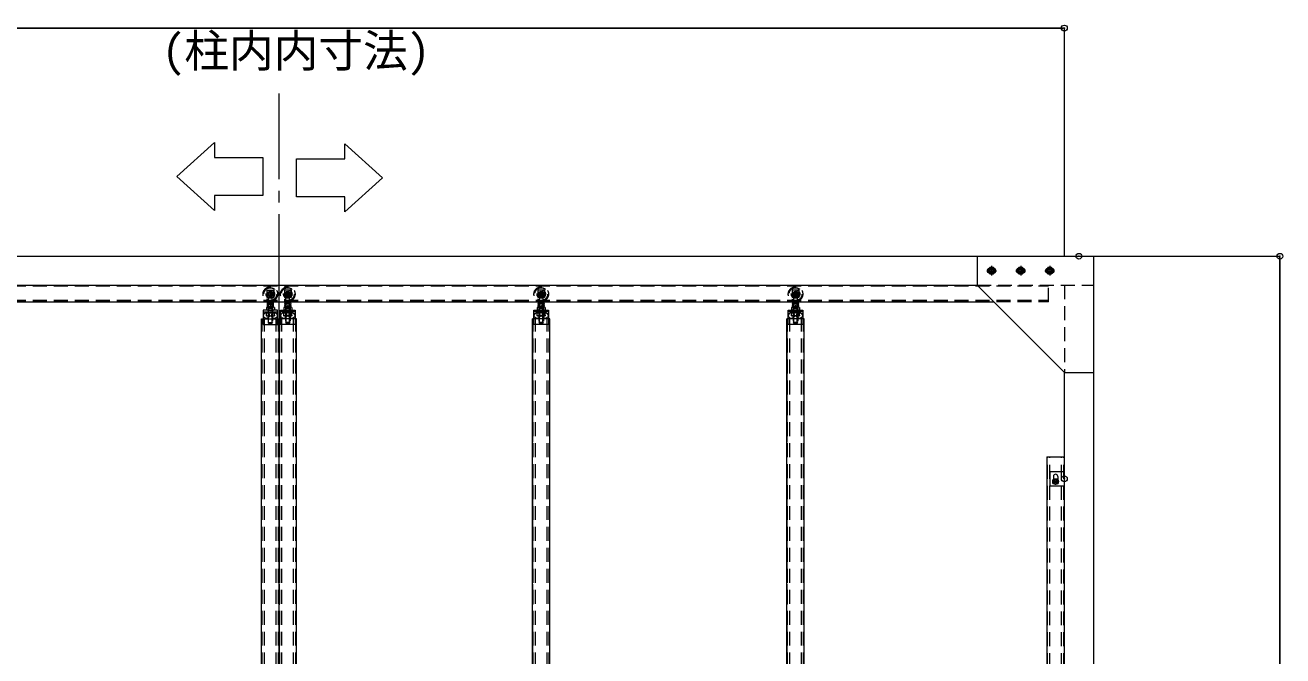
# Model space of a CAD drawing. Units: millimetres, scale not verified. Extents: x -9305 to 9305, y -6415 to 6415.
# Drawn here: x -5459 to -1136, y -546 to 1622 of the extents above; entities that cross this region are included whole.
import ezdxf
from ezdxf.enums import TextEntityAlignment as Align

# ---------------------------------------------------------------- set-up
doc = ezdxf.new("R2010")
doc.units = ezdxf.units.MM
doc.header["$LTSCALE"] = 40
doc.header["$PDMODE"] = 32
doc.header["$PDSIZE"] = 20
for name, pattern in [('CHAIN2', [12, 9, -1, 1, -1]), ('DASHED1', [1.8, 1.2, -0.6]), ('DOUBLE_CHAIN2', [12.8, 9, -1, 0.6, -0.6, 0.6, -1])]:
    doc.linetypes.add(name, pattern=pattern)
for name, color, linetype, lineweight in [('0-0_0', 7, 'Continuous', 9), ('0-5_CYG-54', 7, 'Continuous', 9), ('0-A_TEXT', 7, 'Continuous', 9), ('0-E_寸法', 7, 'Continuous', 9)]:
    doc.layers.add(name, color=color, linetype=linetype, lineweight=lineweight)
doc.styles.add('ＭＳ ゴシック', font='')
doc.styles.get('ＭＳ ゴシック').set_extended_font_data('MS Gothic')

msp = doc.modelspace()

# ---------------------------------------------------------------- linework, layer by layer
at = {"layer": '0-0_0', "linetype": 'CHAIN2'}
msp.add_line((-4585.9, 612.51), (-4585.9, 1386.55), dxfattribs=at)
at = {"layer": '0-0_0'}
for p, q in [((-4359.32, 1214.26), (-4230.38, 1097.26)), ((-4807.99, 984.48), (-4936.93, 1101.48)), ((-1786.84, 827.54), (-1144.84, 827.54)), ((-1145.84, -3672.46), (-1145.84, 827.54)), ((-1145.84, 823.54), (-1145.84, -3668.46))]:
    msp.add_line(p, q, dxfattribs=at)
msp.add_point((-1145.84, 827.54), dxfattribs=at)
at = {"layer": '0-5_CYG-54'}
for p, q in [((-7386.82, 827.54), (-1786.84, 827.54)), ((-1786.84, 827.54), (-1786.84, -3172.46)), ((-6986.82, 727.54), (-2186.84, 727.54)), ((-7043.82, 670.54), (-2129.84, 670.54)), ((-4629.6, 651.51), (-4629.6, 643.56)), ((-4626.14, 652.51), (-4605.04, 652.51)), ((-4623.9, 662.54), (-4622.1, 664.34)), ((-4623.9, 662.54), (-4607.9, 662.54)), ((-4623.9, 662.54), (-4623.9, 652.51)), ((-4622.67, 651.51), (-4622.67, 643.56)), ((-4622.15, 664.34), (-4622.15, 670.54)), ((-4622.1, 664.34), (-4609.7, 664.34)), ((-4621.9, 652.51), (-4621.9, 664.34)), ((-4609.9, 652.51), (-4609.9, 664.34)), ((-4609.7, 664.34), (-4607.9, 662.54)), ((-4609.65, 664.34), (-4609.65, 670.54)), ((-4608.81, 651.51), (-4608.81, 643.56)), ((-4607.9, 662.54), (-4607.9, 652.51)), ((-4601.88, 651.51), (-4601.88, 643.56)), ((-4569.93, 651.51), (-4569.93, 643.56)), ((-4545.66, 652.51), (-4566.76, 652.51)), ((-4562.11, 664.34), (-4563.91, 662.54)), ((-4547.91, 662.54), (-4563.91, 662.54)), ((-4563.91, 662.54), (-4563.91, 652.51)), ((-4563, 651.51), (-4563, 643.56)), ((-4562.16, 664.34), (-4562.16, 670.54)), ((-4549.71, 664.34), (-4562.11, 664.34)), ((-4561.91, 652.51), (-4561.91, 664.34)), ((-4549.91, 652.51), (-4549.91, 664.34)), ((-4547.91, 662.54), (-4549.71, 664.34)), ((-4549.66, 664.34), (-4549.66, 670.54)), ((-4549.14, 651.51), (-4549.14, 643.56)), ((-4547.91, 662.54), (-4547.91, 652.51)), ((-4542.22, 651.51), (-4542.22, 643.56)), ((-3698.89, 651.51), (-3698.89, 643.56)), ((-3674.62, 652.51), (-3695.73, 652.51)), ((-3691.07, 664.34), (-3692.87, 662.54)), ((-3676.87, 662.54), (-3692.87, 662.54)), ((-3692.87, 662.54), (-3692.87, 652.51)), ((-3691.96, 651.51), (-3691.96, 643.56)), ((-3691.12, 664.34), (-3691.12, 670.54)), ((-3678.67, 664.34), (-3691.07, 664.34)), ((-3690.87, 652.51), (-3690.87, 664.34)), ((-3678.87, 652.51), (-3678.87, 664.34)), ((-3676.87, 662.54), (-3678.67, 664.34)), ((-3678.62, 664.34), (-3678.62, 670.54)), ((-3678.1, 651.51), (-3678.1, 643.56)), ((-3676.87, 662.54), (-3676.87, 652.51)), ((-3671.18, 651.51), (-3671.18, 643.56)), ((-2824.76, 651.51), (-2824.76, 643.56)), ((-2800.5, 652.51), (-2821.6, 652.51)), ((-2816.95, 664.34), (-2818.75, 662.54)), ((-2802.75, 662.54), (-2818.75, 662.54)), ((-2818.75, 662.54), (-2818.75, 652.51)), ((-2817.84, 651.51), (-2817.84, 643.56)), ((-2817, 664.34), (-2817, 670.54)), ((-2804.55, 664.34), (-2816.95, 664.34)), ((-2816.75, 652.51), (-2816.75, 664.34)), ((-2804.75, 652.51), (-2804.75, 664.34)), ((-2802.75, 662.54), (-2804.55, 664.34)), ((-2804.5, 664.34), (-2804.5, 670.54)), ((-2803.98, 651.51), (-2803.98, 643.56)), ((-2802.75, 662.54), (-2802.75, 652.51)), ((-2797.05, 651.51), (-2797.05, 643.56)), ((-4645.9, -3607.28), (-4645.9, 612.51)), ((-4645.9, 612.51), (-4640.9, 612.51)), ((-4590.91, 642.51), (-4640.9, 642.51)), ((-4640.9, 642.51), (-4640.9, 592.52)), ((-4626.14, 642.56), (-4605.04, 642.56)), ((-4626.14, 632.51), (-4605.04, 632.51)), ((-4590.91, 592.52), (-4590.91, 642.51)), ((-4590.91, 612.51), (-4585.91, 612.51)), ((-4585.91, -807.42), (-4585.91, 612.51)), ((-4585.9, -807.42), (-4585.9, 612.51)), ((-4580.9, 612.51), (-4585.9, 612.51)), ((-4580.9, 642.51), (-4530.91, 642.51)), ((-4580.9, 592.52), (-4580.9, 642.51)), ((-4545.66, 642.56), (-4566.76, 642.56)), ((-4545.66, 632.51), (-4566.76, 632.51)), ((-4530.91, 642.51), (-4530.91, 592.52)), ((-4525.91, 612.51), (-4530.91, 612.51)), ((-4525.91, -3607.28), (-4525.91, 612.51)), ((-3714.87, -807.42), (-3714.87, 612.51)), ((-3709.86, 612.51), (-3714.86, 612.51)), ((-3709.86, 642.51), (-3659.87, 642.51)), ((-3709.86, 592.52), (-3709.86, 642.51)), ((-3674.62, 642.56), (-3695.73, 642.56)), ((-3674.62, 632.51), (-3695.73, 632.51)), ((-3659.87, 642.51), (-3659.87, 592.52)), ((-3654.87, 612.51), (-3659.87, 612.51)), ((-3654.87, -3607.28), (-3654.87, 612.51)), ((-2840.74, -807.42), (-2840.74, 612.51)), ((-2835.74, 612.51), (-2840.74, 612.51)), ((-2835.74, 642.51), (-2785.74, 642.51)), ((-2835.74, 592.52), (-2835.74, 642.51)), ((-2800.5, 642.56), (-2821.6, 642.56)), ((-2800.5, 632.51), (-2821.6, 632.51)), ((-2785.74, 642.51), (-2785.74, 592.52)), ((-2780.74, 612.51), (-2785.74, 612.51)), ((-2780.74, -3607.28), (-2780.74, 612.51)), ((-4640.9, 592.52), (-4590.91, 592.52)), ((-4530.91, 592.52), (-4580.9, 592.52)), ((-3659.87, 592.52), (-3709.86, 592.52)), ((-2785.74, 592.52), (-2835.74, 592.52)), ((-1886.84, -3672.46), (-1886.84, 427.54)), ((-1886.84, 427.54), (-1786.84, 427.54)), ((-1946.84, 137.54), (-1946.84, -3537.28)), ((-1946.84, 137.54), (-1886.85, 137.54)), ((-1886.85, -3537.28), (-1886.85, 137.54)), ((-1936.84, 87.54), (-1886.84, 87.54)), ((-1936.84, 87.54), (-1936.84, 37.54)), ((-1924.34, 70.54), (-1924.34, 58.03)), ((-1909.34, 70.54), (-1909.34, 58.03)), ((-1908.34, 57.45), (-1908.34, 47.64)), ((-1886.84, 37.54), (-1936.84, 37.54))]:
    msp.add_line(p, q, dxfattribs=at)
at = {"layer": '0-5_CYG-54', "linetype": 'CHAIN2'}
for p, q in [((-2136.84, 794.04), (-2136.84, 761.04)), ((-2036.84, 794.04), (-2036.84, 761.04)), ((-1936.84, 794.04), (-1936.84, 761.04)), ((-2153.34, 777.54), (-2120.34, 777.54)), ((-2053.34, 777.54), (-2020.34, 777.54)), ((-1953.34, 777.54), (-1920.34, 777.54))]:
    msp.add_line(p, q, dxfattribs=at)
at = {"layer": '0-5_CYG-54', "linetype": 'DASHED1'}
for p, q in [((-7231.82, 725.94), (-1941.84, 725.94)), ((-4627.4, 710.34), (-4604.4, 710.34)), ((-4627.4, 710.34), (-4627.4, 685.34)), ((-4604.4, 710.34), (-4604.4, 685.34)), ((-4544.41, 710.34), (-4567.41, 710.34)), ((-4567.41, 710.34), (-4567.41, 685.34)), ((-4544.41, 710.34), (-4544.41, 685.34)), ((-3673.37, 710.34), (-3696.37, 710.34)), ((-3696.37, 710.34), (-3696.37, 685.34)), ((-3673.37, 710.34), (-3673.37, 685.34)), ((-2799.25, 710.34), (-2822.25, 710.34)), ((-2822.25, 710.34), (-2822.25, 685.34)), ((-2799.25, 710.34), (-2799.25, 685.34)), ((-2186.84, 727.54), (-1786.84, 727.54)), ((-1941.84, 670.54), (-1941.84, 727.54)), ((-1886.84, 727.54), (-1886.84, 427.54)), ((-7231.82, 676.54), (-1941.84, 676.54)), ((-7231.82, 672.14), (-1941.84, 672.14)), ((-4627.4, 685.34), (-4604.4, 685.34)), ((-4623.9, 652.51), (-4623.9, 599.34)), ((-4607.9, 652.51), (-4607.9, 599.34)), ((-4544.41, 685.34), (-4567.41, 685.34)), ((-4563.91, 652.51), (-4563.91, 599.34)), ((-4547.91, 652.51), (-4547.91, 599.34)), ((-3673.37, 685.34), (-3696.37, 685.34)), ((-3692.87, 652.51), (-3692.87, 599.34)), ((-3676.87, 652.51), (-3676.87, 599.34)), ((-2799.25, 685.34), (-2822.25, 685.34)), ((-2818.75, 652.51), (-2818.75, 599.34)), ((-2802.75, 652.51), (-2802.75, 599.34)), ((-4643.6, -3607.28), (-4643.6, 612.51)), ((-4635.9, -3607.28), (-4635.9, 612.51)), ((-4595.9, -3607.28), (-4595.9, 612.51)), ((-4588.21, -3607.28), (-4588.21, 612.51)), ((-4583.6, -3607.28), (-4583.6, 612.51)), ((-4575.9, -3607.28), (-4575.9, 612.51)), ((-4535.91, -3607.28), (-4535.91, 612.51)), ((-4528.21, -3607.28), (-4528.21, 612.51)), ((-3712.56, -3607.28), (-3712.56, 612.51)), ((-3704.86, -3607.28), (-3704.86, 612.51)), ((-3664.87, -3607.28), (-3664.87, 612.51)), ((-3657.17, -3607.28), (-3657.17, 612.51)), ((-2838.44, -3607.28), (-2838.44, 612.51)), ((-2830.74, -3607.28), (-2830.74, 612.51)), ((-2790.74, -3607.28), (-2790.74, 612.51)), ((-2783.04, -3607.28), (-2783.04, 612.51)), ((-1944.54, -3537.46), (-1944.54, 137.54)), ((-1936.84, -3537.46), (-1936.84, 137.54)), ((-1896.85, -3537.46), (-1896.85, 137.54)), ((-1889.15, -3537.46), (-1889.15, 137.54))]:
    msp.add_line(p, q, dxfattribs=at)
at = {"layer": '0-5_CYG-54', "linetype": 'DOUBLE_CHAIN2'}
for p, q in [((-4622.15, 670.54), (-4622.15, 685.34)), ((-4621.9, 597.34), (-4621.9, 652.51)), ((-4609.9, 597.34), (-4609.9, 652.51)), ((-4609.65, 670.54), (-4609.65, 685.34)), ((-4562.16, 670.54), (-4562.16, 685.34)), ((-4561.91, 597.34), (-4561.91, 652.51)), ((-4549.91, 597.34), (-4549.91, 652.51)), ((-4549.66, 670.54), (-4549.66, 685.34)), ((-3691.12, 670.54), (-3691.12, 685.34)), ((-3690.87, 597.34), (-3690.87, 652.51)), ((-3678.87, 597.34), (-3678.87, 652.51)), ((-3678.62, 670.54), (-3678.62, 685.34)), ((-2817, 670.54), (-2817, 685.34)), ((-2816.75, 597.34), (-2816.75, 652.51)), ((-2804.75, 597.34), (-2804.75, 652.51)), ((-2804.5, 670.54), (-2804.5, 685.34)), ((-4640.9, 636.51), (-4590.91, 636.51)), ((-4640.9, 612.51), (-4590.91, 612.51)), ((-4629.6, 623.61), (-4629.6, 631.51)), ((-4629.4, 636.51), (-4602.4, 636.51)), ((-4629.4, 636.51), (-4629.4, 632.51)), ((-4629.4, 632.51), (-4602.4, 632.51)), ((-4626.14, 622.61), (-4605.04, 622.61)), ((-4622.67, 623.61), (-4622.67, 631.51)), ((-4615.9, 636.51), (-4622, 632.61)), ((-4610.9, 636.51), (-4617, 632.61)), ((-4608.81, 623.61), (-4608.81, 631.51)), ((-4602.4, 636.51), (-4602.4, 632.51)), ((-4601.88, 623.61), (-4601.88, 631.51)), ((-4585.91, 612.51), (-4585.91, -3607.28)), ((-4585.9, 612.51), (-4585.9, -3607.28)), ((-4530.91, 636.51), (-4580.9, 636.51)), ((-4530.91, 612.51), (-4580.9, 612.51)), ((-4569.93, 623.61), (-4569.93, 631.51)), ((-4542.41, 636.51), (-4569.41, 636.51)), ((-4569.41, 636.51), (-4569.41, 632.51)), ((-4542.41, 632.51), (-4569.41, 632.51)), ((-4545.66, 622.61), (-4566.76, 622.61)), ((-4563, 623.61), (-4563, 631.51)), ((-4560.91, 636.51), (-4554.81, 632.61)), ((-4555.91, 636.51), (-4549.81, 632.61)), ((-4549.14, 623.61), (-4549.14, 631.51)), ((-4542.41, 636.51), (-4542.41, 632.51)), ((-4542.22, 623.61), (-4542.22, 631.51)), ((-3714.86, 612.51), (-3714.86, -3607.28)), ((-3659.87, 636.51), (-3709.86, 636.51)), ((-3659.87, 612.51), (-3709.86, 612.51)), ((-3698.89, 623.61), (-3698.89, 631.51)), ((-3671.37, 636.51), (-3698.37, 636.51)), ((-3698.37, 636.51), (-3698.37, 632.51)), ((-3671.37, 632.51), (-3698.37, 632.51)), ((-3674.62, 622.61), (-3695.73, 622.61)), ((-3691.96, 623.61), (-3691.96, 631.51)), ((-3689.87, 636.51), (-3683.77, 632.61)), ((-3684.87, 636.51), (-3678.77, 632.61)), ((-3678.1, 623.61), (-3678.1, 631.51)), ((-3671.37, 636.51), (-3671.37, 632.51)), ((-3671.18, 623.61), (-3671.18, 631.51)), ((-2840.74, 612.51), (-2840.74, -3607.28)), ((-2785.74, 636.51), (-2835.74, 636.51)), ((-2785.74, 612.51), (-2835.74, 612.51)), ((-2824.76, 623.61), (-2824.76, 631.51)), ((-2797.25, 636.51), (-2824.25, 636.51)), ((-2824.25, 636.51), (-2824.25, 632.51)), ((-2797.25, 632.51), (-2824.25, 632.51)), ((-2800.5, 622.61), (-2821.6, 622.61)), ((-2817.84, 623.61), (-2817.84, 631.51)), ((-2815.75, 636.51), (-2809.65, 632.61)), ((-2810.75, 636.51), (-2804.65, 632.61)), ((-2803.98, 623.61), (-2803.98, 631.51)), ((-2797.25, 636.51), (-2797.25, 632.51)), ((-2797.05, 623.61), (-2797.05, 631.51)), ((-4623.9, 599.34), (-4607.9, 599.34)), ((-4623.9, 599.34), (-4621.9, 597.34)), ((-4621.9, 597.34), (-4609.9, 597.34)), ((-4607.9, 599.34), (-4609.9, 597.34)), ((-4547.91, 599.34), (-4563.91, 599.34)), ((-4563.91, 599.34), (-4561.91, 597.34)), ((-4549.91, 597.34), (-4561.91, 597.34)), ((-4547.91, 599.34), (-4549.91, 597.34)), ((-3676.87, 599.34), (-3692.87, 599.34)), ((-3692.87, 599.34), (-3690.87, 597.34)), ((-3678.87, 597.34), (-3690.87, 597.34)), ((-3676.87, 599.34), (-3678.87, 597.34)), ((-2802.75, 599.34), (-2818.75, 599.34)), ((-2818.75, 599.34), (-2816.75, 597.34)), ((-2804.75, 597.34), (-2816.75, 597.34)), ((-2802.75, 599.34), (-2804.75, 597.34))]:
    msp.add_line(p, q, dxfattribs=at)
at = {"layer": '0-5_CYG-54'}
for points in [[(-2186.84, 827.54), (-2186.84, 727.54), (-1886.84, 427.54)], [(-1925.34, 57.45), (-1916.84, 62.36), (-1908.34, 57.45)], [(-1908.34, 47.64), (-1916.84, 42.73), (-1925.34, 47.64), (-1925.34, 57.45)]]:
    msp.add_lwpolyline(points, dxfattribs=at)
for points in [[(-2130.5, 788.54), (-2143.2, 788.54), (-2149.55, 777.54), (-2143.2, 766.54), (-2130.5, 766.54), (-2124.14, 777.54)], [(-2030.5, 788.54), (-2043.2, 788.54), (-2049.55, 777.54), (-2043.2, 766.54), (-2030.5, 766.54), (-2024.14, 777.54)], [(-1930.5, 788.54), (-1943.2, 788.54), (-1949.55, 777.54), (-1943.2, 766.54), (-1930.5, 766.54), (-1924.14, 777.54)]]:
    msp.add_lwpolyline(points, close=True, dxfattribs=at)
for centre, radius in [((-2136.84, 777.54), 11), ((-2136.84, 777.54), 7.5), ((-2136.84, 777.54), 7), ((-2136.84, 777.54), 5.92), ((-2036.84, 777.54), 11), ((-2036.84, 777.54), 7.5), ((-2036.84, 777.54), 7), ((-2036.84, 777.54), 5.92), ((-1936.84, 777.54), 11), ((-1936.84, 777.54), 7.5), ((-1936.84, 777.54), 7), ((-1936.84, 777.54), 5.92), ((-1916.84, 52.54), 8.5), ((-1916.84, 52.54), 5), ((-1916.84, 52.54), 5), ((-1916.84, 52.54), 4.19)]:
    msp.add_circle(centre, radius, dxfattribs=at)
at = {"layer": '0-5_CYG-54', "linetype": 'DASHED1'}
for centre, radius in [((-4615.9, 697.34), 25), ((-4615.9, 697.34), 22), ((-4615.9, 697.34), 14.49), ((-4615.9, 697.34), 6.25), ((-4615.9, 697.34), 5), ((-4555.91, 697.34), 25), ((-4555.91, 697.34), 22), ((-4555.91, 697.34), 14.49), ((-4555.91, 697.34), 6.25), ((-4555.91, 697.34), 5), ((-3684.87, 697.34), 25), ((-3684.87, 697.34), 22), ((-3684.87, 697.34), 14.49), ((-3684.87, 697.34), 6.25), ((-3684.87, 697.34), 5), ((-2810.75, 697.34), 25), ((-2810.75, 697.34), 22), ((-2810.75, 697.34), 14.49), ((-2810.75, 697.34), 6.25), ((-2810.75, 697.34), 5)]:
    msp.add_circle(centre, radius, dxfattribs=at)
at = {"layer": '0-5_CYG-54'}
for centre, radius, start, end in [((-2144.84, 777.54), 7.5, 101.415, 258.585), ((-2136.84, 777.54), 12, 126.444, 173.556), ((-2136.84, 777.54), 12, 66.444, 113.556), ((-2136.84, 777.54), 12, 6.444, 53.556), ((-2128.84, 777.54), 7.5, 281.415, 78.585), ((-2044.84, 777.54), 7.5, 101.415, 258.585), ((-2036.84, 777.54), 12, 126.444, 173.556), ((-2036.84, 777.54), 12, 66.444, 113.556), ((-2036.84, 777.54), 12, 6.444, 53.556), ((-2028.84, 777.54), 7.5, 281.415, 78.585), ((-1944.84, 777.54), 7.5, 101.415, 258.585), ((-1936.84, 777.54), 12, 126.444, 173.556), ((-1936.84, 777.54), 12, 66.444, 113.556), ((-1936.84, 777.54), 12, 6.444, 53.556), ((-1928.84, 777.54), 7.5, 281.415, 78.585), ((-2136.84, 777.54), 12, 186.444, 233.556), ((-2136.84, 777.54), 12, 246.444, 293.556), ((-2136.84, 777.54), 12, 306.444, 353.556), ((-2036.84, 777.54), 12, 186.444, 233.556), ((-2036.84, 777.54), 12, 246.444, 293.556), ((-2036.84, 777.54), 12, 306.444, 353.556), ((-1936.84, 777.54), 12, 186.444, 233.556), ((-1936.84, 777.54), 12, 246.444, 293.556), ((-1936.84, 777.54), 12, 306.444, 353.556), ((-4626.13, 646.01), 6.5, 57.795, 122.205), ((-4615.74, 628.02), 24.49, 73.565, 106.435), ((-4605.35, 646.06), 6.46, 57.58, 122.42), ((-4566.46, 646.06), 6.46, 57.58, 122.42), ((-4556.07, 628.02), 24.49, 73.565, 106.435), ((-4545.68, 646.01), 6.5, 57.795, 122.205), ((-3695.42, 646.06), 6.46, 57.58, 122.42), ((-3685.03, 628.02), 24.49, 73.565, 106.435), ((-3674.64, 646.01), 6.5, 57.795, 122.205), ((-2821.3, 646.06), 6.46, 57.58, 122.42), ((-2810.91, 628.02), 24.49, 73.565, 106.435), ((-2800.52, 646.01), 6.5, 57.795, 122.205), ((-4626.13, 649.06), 6.5, 237.795, 302.205), ((-4615.74, 667.05), 24.49, 253.565, 286.435), ((-4605.35, 649.02), 6.46, 237.58, 302.42), ((-4566.46, 649.02), 6.46, 237.58, 302.42), ((-4556.07, 667.05), 24.49, 253.565, 286.435), ((-4545.68, 649.06), 6.5, 237.795, 302.205), ((-3695.42, 649.02), 6.46, 237.58, 302.42), ((-3685.03, 667.05), 24.49, 253.565, 286.435), ((-3674.64, 649.06), 6.5, 237.795, 302.205), ((-2821.3, 649.02), 6.46, 237.58, 302.42), ((-2810.91, 667.05), 24.49, 253.565, 286.435), ((-2800.52, 649.06), 6.5, 237.795, 302.205), ((-1916.84, 70.54), 7.5, 0, 180)]:
    msp.add_arc(centre, radius, start, end, dxfattribs=at)
at = {"layer": '0-5_CYG-54', "linetype": 'DOUBLE_CHAIN2'}
for centre, radius, start, end in [((-4626.13, 626.01), 6.5, 57.795, 122.205), ((-4626.13, 629.11), 6.5, 237.795, 302.205), ((-4615.74, 608.02), 24.49, 73.565, 106.435), ((-4615.74, 647.1), 24.49, 253.565, 286.435), ((-4605.35, 626.06), 6.46, 57.58, 122.42), ((-4605.35, 629.06), 6.46, 237.58, 302.42), ((-4566.46, 626.06), 6.46, 57.58, 122.42), ((-4566.46, 629.06), 6.46, 237.58, 302.42), ((-4556.07, 608.02), 24.49, 73.565, 106.435), ((-4556.07, 647.1), 24.49, 253.565, 286.435), ((-4545.68, 626.01), 6.5, 57.795, 122.205), ((-4545.68, 629.11), 6.5, 237.795, 302.205), ((-3695.42, 626.06), 6.46, 57.58, 122.42), ((-3695.42, 629.06), 6.46, 237.58, 302.42), ((-3685.03, 608.02), 24.49, 73.565, 106.435), ((-3685.03, 647.1), 24.49, 253.565, 286.435), ((-3674.64, 626.01), 6.5, 57.795, 122.205), ((-3674.64, 629.11), 6.5, 237.795, 302.205), ((-2821.3, 626.06), 6.46, 57.58, 122.42), ((-2821.3, 629.06), 6.46, 237.58, 302.42), ((-2810.91, 608.02), 24.49, 73.565, 106.435), ((-2810.91, 647.1), 24.49, 253.565, 286.435), ((-2800.52, 626.01), 6.5, 57.795, 122.205), ((-2800.52, 629.11), 6.5, 237.795, 302.205)]:
    msp.add_arc(centre, radius, start, end, dxfattribs=at)
at = {"layer": '0-5_CYG-54'}
for p in [(-1836.84, 827.54), (-2136.84, 777.54), (-2036.84, 777.54), (-1936.84, 777.54), (-4615.9, 697.34), (-4555.91, 697.34), (-3684.87, 697.34), (-2810.75, 697.34), (-4615.9, 664.34), (-4615.9, 657.34), (-4555.91, 664.34), (-4555.91, 657.34), (-3684.87, 664.34), (-3684.87, 657.34), (-2810.75, 664.34), (-2810.75, 657.34), (-4629.6, 623.61), (-4601.88, 623.61), (-4569.93, 623.61), (-4542.22, 623.61), (-3698.89, 623.61), (-3671.18, 623.61), (-2824.76, 623.61), (-2797.05, 623.61), (-1916.84, 52.54), (-1886.84, 62.54)]:
    msp.add_point(p, dxfattribs=at)
at = {"layer": '0-A_TEXT'}
for points in [[(-4936.93, 1101.48), (-4807.99, 1218.24), (-4807.99, 1166.55), (-4641.35, 1166.55), (-4641.35, 1036.18), (-4807.99, 1036.18), (-4807.99, 984.48)], [(-4230.38, 1097.26), (-4359.32, 980.5), (-4359.32, 1032.19), (-4525.96, 1032.19), (-4525.96, 1162.56), (-4359.32, 1162.56), (-4359.32, 1214.26)]]:
    msp.add_lwpolyline(points, dxfattribs=at)
at = {"layer": '0-E_寸法'}
for p, q in [((-1886.84, 1612.11), (-7286.82, 1612.11)), ((-7282.82, 1612.11), (-1890.84, 1612.11)), ((-1886.84, 829.54), (-1886.84, 1613.11))]:
    msp.add_line(p, q, dxfattribs=at)
msp.add_point((-1886.84, 1612.11), dxfattribs=at)

# ---------------------------------------------------------------- texts
at = {"layer": '0-A_TEXT', "style": 'ＭＳ ゴシック'}
msp.add_text('(柱内内寸法)', height=112.6, dxfattribs=at).set_placement((-4988.1, 1444.04), align=Align.BOTTOM_LEFT)

doc.saveas('drawing.dxf')
